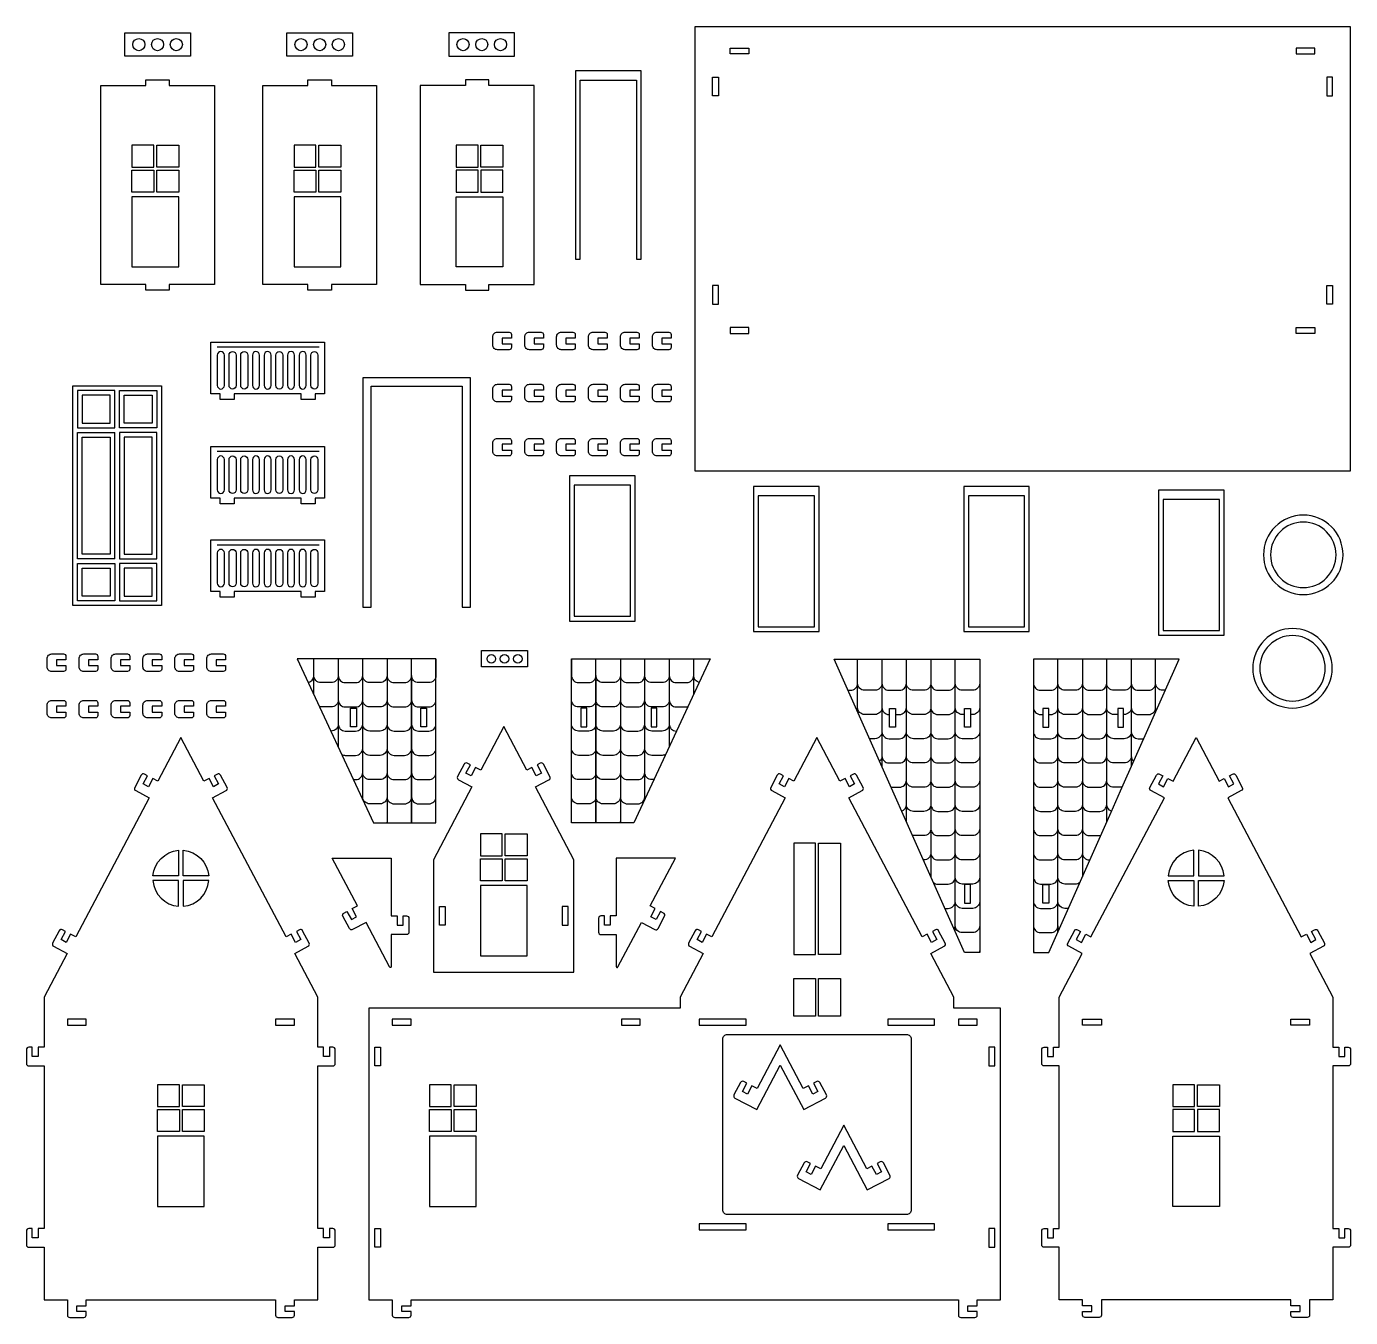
# Model space of a CAD drawing. Extents: x -24.3 to 60.7, y -17.3 to 38.
# Drawn here: x 4.1 to 60.7, y -17.3 to 37.8 of the extents above; entities that cross this region are included whole.
import ezdxf

# ---------------------------------------------------------------- set-up
doc = ezdxf.new("R2010")
doc.units = 0
doc.header["$MEASUREMENT"] = 0
doc.layers.add('LAYER1', color=7, linetype='CONTINUOUS')

msp = doc.modelspace()

# ---------------------------------------------------------------- linework, layer by layer
at = {"layer": 'LAYER1'}
for points in [[(8.269, 37.565), (11.069, 37.565), (11.069, 36.565), (8.269, 36.565)], [(15.197, 37.565), (17.997, 37.565), (17.997, 36.565), (15.197, 36.565)], [(24.925, 37.565), (22.125, 37.565), (22.125, 36.565), (24.925, 36.565)], [(60.643, 37.839), (60.643, 18.839), (32.643, 18.839), (32.643, 37.839)], [(34.943, 36.669), (34.143, 36.669), (34.143, 36.919), (34.943, 36.919)], [(58.343, 36.669), (59.143, 36.669), (59.143, 36.919), (58.343, 36.919)], [(27.736, 27.893), (27.736, 35.546), (30.136, 35.546), (30.136, 27.893), (30.336, 27.893), (30.336, 35.946), (27.536, 35.946), (27.536, 27.893)], [(33.393, 34.869), (33.393, 35.669), (33.643, 35.669), (33.643, 34.869)], [(59.893, 34.869), (59.893, 35.669), (59.643, 35.669), (59.643, 34.869)], [(7.236, 35.315), (9.169, 35.315), (9.169, 35.565), (10.169, 35.565), (10.169, 35.315), (12.101, 35.315), (12.101, 26.815), (10.169, 26.815), (10.169, 26.565), (9.169, 26.565), (9.169, 26.815), (7.236, 26.815)], [(14.164, 35.315), (16.097, 35.315), (16.097, 35.565), (17.097, 35.565), (17.097, 35.315), (19.03, 35.315), (19.03, 26.815), (17.097, 26.815), (17.097, 26.565), (16.097, 26.565), (16.097, 26.815), (14.164, 26.815)], [(25.764, 35.315), (23.831, 35.315), (23.831, 35.565), (22.831, 35.565), (22.831, 35.315), (20.899, 35.315), (20.899, 26.815), (22.831, 26.815), (22.831, 26.565), (23.831, 26.565), (23.831, 26.815), (25.764, 26.815)], [(9.509, 32.765), (8.572, 32.765), (8.572, 31.827), (9.509, 31.827)], [(9.634, 31.827), (9.634, 32.765), (10.572, 32.765), (10.572, 31.827)], [(16.438, 32.765), (15.5, 32.765), (15.5, 31.827), (16.438, 31.827)], [(16.563, 31.827), (16.563, 32.765), (17.5, 32.765), (17.5, 31.827)], [(23.366, 31.827), (23.366, 32.765), (22.428, 32.765), (22.428, 31.827)], [(23.491, 32.765), (24.428, 32.765), (24.428, 31.827), (23.491, 31.827)], [(8.572, 30.765), (8.572, 31.702), (9.509, 31.702), (9.509, 30.765)], [(10.572, 30.765), (9.634, 30.765), (9.634, 31.702), (10.572, 31.702)], [(15.5, 30.765), (15.5, 31.702), (16.438, 31.702), (16.438, 30.765)], [(17.5, 30.765), (16.563, 30.765), (16.563, 31.702), (17.5, 31.702)], [(22.428, 30.765), (23.366, 30.765), (23.366, 31.702), (22.428, 31.702)], [(24.428, 30.765), (24.428, 31.702), (23.491, 31.702), (23.491, 30.765)], [(8.572, 27.565), (10.572, 27.565), (10.572, 30.565), (8.572, 30.565)], [(15.5, 27.565), (17.5, 27.565), (17.5, 30.565), (15.5, 30.565)], [(24.428, 27.565), (22.428, 27.565), (22.428, 30.565), (24.428, 30.565)], [(33.393, 26.768), (33.393, 25.968), (33.643, 25.968), (33.643, 26.768)], [(59.893, 26.768), (59.893, 25.968), (59.643, 25.968), (59.643, 26.768)], [(34.943, 24.968), (34.143, 24.968), (34.143, 24.718), (34.943, 24.718)], [(58.343, 24.968), (59.143, 24.968), (59.143, 24.718), (58.343, 24.718)], [(12.34, 22.146), (11.94, 22.146), (11.94, 24.346), (16.805, 24.346), (16.805, 22.146), (16.405, 22.146), (16.405, 21.896), (15.805, 21.896), (15.805, 22.146), (12.94, 22.146), (12.94, 21.896), (12.34, 21.896)], [(23.042, 13.022), (23.042, 22.822), (18.442, 22.822), (18.442, 13.022), (18.802, 13.022), (18.802, 22.462), (22.682, 22.462), (22.682, 13.022)], [(6.242, 22.287), (6.242, 20.687), (7.842, 20.687), (7.842, 22.287)], [(6.442, 22.087), (6.442, 20.887), (7.642, 20.887), (7.642, 22.087)], [(8.042, 20.687), (8.042, 22.287), (9.642, 22.287), (9.642, 20.687)], [(8.242, 20.887), (8.242, 22.087), (9.442, 22.087), (9.442, 20.887)], [(8.042, 15.087), (9.642, 15.087), (9.642, 20.487), (8.042, 20.487)], [(6.442, 15.287), (6.442, 20.287), (7.642, 20.287), (7.642, 15.287)], [(8.242, 15.287), (9.442, 15.287), (9.442, 20.287), (8.242, 20.287)], [(12.34, 17.684), (11.94, 17.684), (11.94, 19.884), (16.805, 19.884), (16.805, 17.684), (16.405, 17.684), (16.405, 17.434), (15.805, 17.434), (15.805, 17.684), (12.94, 17.684), (12.94, 17.434), (12.34, 17.434)], [(30.081, 18.631), (27.281, 18.631), (27.281, 12.431), (30.081, 12.431)], [(29.881, 18.231), (27.481, 18.231), (27.481, 12.631), (29.881, 12.631)], [(37.943, 18.176), (35.143, 18.176), (35.143, 11.976), (37.943, 11.976)], [(46.929, 18.176), (44.129, 18.176), (44.129, 11.976), (46.929, 11.976)], [(37.743, 17.776), (35.343, 17.776), (35.343, 12.176), (37.743, 12.176)], [(46.729, 17.776), (44.329, 17.776), (44.329, 12.176), (46.729, 12.176)], [(55.258, 18.028), (52.458, 18.028), (52.458, 11.828), (55.258, 11.828)], [(55.058, 17.628), (52.658, 17.628), (52.658, 12.028), (55.058, 12.028)], [(12.34, 13.693), (11.94, 13.693), (11.94, 15.893), (16.805, 15.893), (16.805, 13.693), (16.405, 13.693), (16.405, 13.443), (15.805, 13.443), (15.805, 13.693), (12.94, 13.693), (12.94, 13.443), (12.34, 13.443)], [(6.242, 14.887), (7.842, 14.887), (7.842, 13.287), (6.242, 13.287)], [(8.042, 13.287), (9.642, 13.287), (9.642, 14.887), (8.042, 14.887)], [(6.442, 14.687), (7.642, 14.687), (7.642, 13.487), (6.442, 13.487)], [(8.242, 13.487), (9.442, 13.487), (9.442, 14.687), (8.242, 14.687)], [(18.903, 3.809), (18.903, 3.809), (21.168, 3.809), (21.568, 3.809), (21.568, 10.813), (15.635, 10.813), (18.903, 3.809), (18.903, 3.809), (18.903, 3.809)], [(23.512, 11.171), (25.486, 11.171), (25.486, 10.466), (23.512, 10.466)], [(33.295, 10.813), (30.027, 3.809), (27.762, 3.809), (27.362, 3.809), (27.362, 10.813), (33.295, 10.813), (33.295, 10.813), (33.295, 10.813), (33.295, 10.813)], [(44.161, -1.741), (44.161, -1.741), (38.589, 10.807), (44.811, 10.807), (44.811, -1.741), (44.161, -1.741), (44.161, -1.741), (44.161, -1.741)], [(50.831, 5.173), (50.831, 5.173), (53.332, 10.807), (47.11, 10.807), (47.11, -1.741), (47.761, -1.741), (50.425, 4.258), (50.425, 4.258)], [(17.916, 8.702), (18.166, 8.702), (18.166, 7.901), (17.916, 7.901)], [(20.918, 8.702), (21.168, 8.702), (21.168, 7.901), (20.918, 7.901)], [(20.918, 8.702), (21.168, 8.702), (21.168, 7.901), (20.918, 7.901)], [(28.012, 8.702), (27.762, 8.702), (27.762, 7.901), (28.012, 7.901)], [(28.012, 8.702), (27.762, 8.702), (27.762, 7.901), (28.012, 7.901)], [(31.014, 8.702), (30.764, 8.702), (30.764, 7.901), (31.014, 7.901)], [(40.959, 8.696), (41.209, 8.696), (41.209, 7.895), (40.959, 7.895)], [(44.161, 8.696), (44.411, 8.696), (44.411, 7.895), (44.161, 7.895)], [(47.761, 8.696), (47.511, 8.696), (47.511, 7.895), (47.761, 7.895)], [(50.963, 8.696), (50.713, 8.696), (50.713, 7.895), (50.963, 7.895)], [(24.403, 3.329), (23.465, 3.329), (23.465, 2.391), (24.403, 2.391)], [(24.528, 2.391), (24.528, 3.329), (25.466, 3.329), (25.466, 2.391)], [(37.797, 2.931), (36.86, 2.931), (36.86, -1.815), (37.797, -1.815)], [(37.922, -1.815), (37.922, 2.931), (38.86, 2.931), (38.86, -1.815)], [(23.465, 1.328), (23.465, 2.266), (24.403, 2.266), (24.403, 1.328)], [(25.466, 1.328), (24.528, 1.328), (24.528, 2.266), (25.466, 2.266)], [(44.411, 1.17), (44.161, 1.17), (44.161, 0.37), (44.411, 0.37)], [(47.511, 1.17), (47.761, 1.17), (47.761, 0.37), (47.511, 0.37)], [(23.465, -1.874), (25.466, -1.874), (25.466, 1.128), (23.465, 1.128)], [(21.713, 0.227), (21.964, 0.227), (21.964, -0.573), (21.713, -0.573)], [(27.217, 0.227), (26.967, 0.227), (26.967, -0.573), (27.217, -0.573)], [(36.86, -4.464), (36.86, -2.849), (37.797, -2.849), (37.797, -4.464)], [(38.86, -4.464), (37.922, -4.464), (37.922, -2.849), (38.86, -2.849)], [(5.814, -4.586), (5.814, -4.836), (6.614, -4.836), (6.614, -4.586)], [(14.715, -4.586), (14.715, -4.836), (15.515, -4.836), (15.515, -4.586)], [(19.703, -4.586), (19.703, -4.836), (20.503, -4.836), (20.503, -4.586)], [(29.503, -4.586), (29.503, -4.836), (30.303, -4.836), (30.303, -4.586)], [(32.824, -4.836), (34.824, -4.836), (34.824, -4.586), (32.824, -4.586)], [(40.88, -4.836), (42.88, -4.836), (42.88, -4.586), (40.88, -4.586)], [(43.903, -4.586), (43.903, -4.836), (44.703, -4.836), (44.703, -4.586)], [(50.011, -4.586), (50.011, -4.836), (49.211, -4.836), (49.211, -4.586)], [(58.912, -4.586), (58.912, -4.836), (58.112, -4.836), (58.112, -4.586)], [(18.953, -5.786), (19.203, -5.786), (19.203, -6.586), (18.953, -6.586)], [(45.453, -5.786), (45.203, -5.786), (45.203, -6.586), (45.453, -6.586)], [(10.602, -7.386), (9.665, -7.386), (9.665, -8.324), (10.602, -8.324)], [(10.727, -8.324), (10.727, -7.386), (11.665, -7.386), (11.665, -8.324)], [(22.225, -7.386), (21.287, -7.386), (21.287, -8.324), (22.225, -8.324)], [(22.35, -8.324), (22.35, -7.386), (23.287, -7.386), (23.287, -8.324)], [(53.999, -8.324), (53.999, -7.386), (53.061, -7.386), (53.061, -8.324)], [(54.124, -7.386), (55.061, -7.386), (55.061, -8.324), (54.124, -8.324)], [(9.665, -9.386), (9.665, -8.449), (10.602, -8.449), (10.602, -9.386)], [(11.665, -9.386), (10.727, -9.386), (10.727, -8.449), (11.665, -8.449)], [(21.287, -9.386), (21.287, -8.449), (22.225, -8.449), (22.225, -9.386)], [(23.287, -9.386), (22.35, -9.386), (22.35, -8.449), (23.287, -8.449)], [(53.061, -9.386), (53.999, -9.386), (53.999, -8.449), (53.061, -8.449)], [(55.061, -9.386), (55.061, -8.449), (54.124, -8.449), (54.124, -9.386)], [(9.665, -12.586), (11.665, -12.586), (11.665, -9.586), (9.665, -9.586)], [(21.287, -12.586), (23.287, -12.586), (23.287, -9.586), (21.287, -9.586)], [(55.061, -12.586), (53.061, -12.586), (53.061, -9.586), (55.061, -9.586)], [(18.953, -13.536), (19.203, -13.536), (19.203, -14.336), (18.953, -14.336)], [(32.824, -13.586), (34.824, -13.586), (34.824, -13.336), (32.824, -13.336)], [(40.88, -13.586), (42.88, -13.586), (42.88, -13.336), (40.88, -13.336)], [(45.453, -13.536), (45.203, -13.536), (45.203, -14.336), (45.453, -14.336)]]:
    msp.add_lwpolyline(points, close=True, dxfattribs=at)
for points in [[(24.695, 24.024), (24.195, 24.024, -0.414214), (23.995, 24.224), (23.995, 24.574, -0.414214), (24.195, 24.774), (24.695, 24.774, -0.414214), (24.795, 24.674), (24.795, 24.524), (24.395, 24.524), (24.395, 24.274), (24.795, 24.274), (24.795, 24.124, -0.414214)], [(26.06, 24.024), (25.56, 24.024, -0.414214), (25.36, 24.224), (25.36, 24.574, -0.414214), (25.56, 24.774), (26.06, 24.774, -0.414214), (26.16, 24.674), (26.16, 24.524), (25.76, 24.524), (25.76, 24.274), (26.16, 24.274), (26.16, 24.124, -0.414214)], [(27.425, 24.024), (26.925, 24.024, -0.414214), (26.725, 24.224), (26.725, 24.574, -0.414214), (26.925, 24.774), (27.425, 24.774, -0.414214), (27.525, 24.674), (27.525, 24.524), (27.125, 24.524), (27.125, 24.274), (27.525, 24.274), (27.525, 24.124, -0.414214)], [(28.79, 24.024), (28.29, 24.024, -0.414214), (28.09, 24.224), (28.09, 24.574, -0.414214), (28.29, 24.774), (28.79, 24.774, -0.414214), (28.89, 24.674), (28.89, 24.524), (28.49, 24.524), (28.49, 24.274), (28.89, 24.274), (28.89, 24.124, -0.414214)], [(30.155, 24.024), (29.655, 24.024, -0.414214), (29.455, 24.224), (29.455, 24.574, -0.414214), (29.655, 24.774), (30.155, 24.774, -0.414214), (30.255, 24.674), (30.255, 24.524), (29.855, 24.524), (29.855, 24.274), (30.255, 24.274), (30.255, 24.124, -0.414214)], [(31.52, 24.024), (31.02, 24.024, -0.414214), (30.82, 24.224), (30.82, 24.574, -0.414214), (31.02, 24.774), (31.52, 24.774, -0.414214), (31.62, 24.674), (31.62, 24.524), (31.22, 24.524), (31.22, 24.274), (31.62, 24.274), (31.62, 24.124, -0.414214)], [(12.522, 22.496), (12.522, 23.796, 1), (12.222, 23.796), (12.222, 22.496, 1)], [(12.722, 22.496), (12.722, 23.796, -1), (13.022, 23.796), (13.022, 22.496, -1)], [(13.222, 22.496), (13.222, 23.796, -1), (13.522, 23.796), (13.522, 22.496, -1)], [(14.022, 22.496), (14.022, 23.796, 1), (13.722, 23.796), (13.722, 22.496, 1)], [(14.522, 22.496), (14.522, 23.796, 1), (14.222, 23.796), (14.222, 22.496, 1)], [(14.722, 22.496), (14.722, 23.796, -1), (15.022, 23.796), (15.022, 22.496, -1)], [(15.522, 22.496), (15.522, 23.796, 1), (15.222, 23.796), (15.222, 22.496, 1)], [(16.022, 22.496), (16.022, 23.796, 1), (15.722, 23.796), (15.722, 22.496, 1)], [(16.222, 22.496), (16.222, 23.796, -1), (16.522, 23.796), (16.522, 22.496, -1)], [(24.695, 21.797), (24.195, 21.797, -0.414214), (23.995, 21.997), (23.995, 22.347, -0.414214), (24.195, 22.547), (24.695, 22.547, -0.414214), (24.795, 22.447), (24.795, 22.297), (24.395, 22.297), (24.395, 22.047), (24.795, 22.047), (24.795, 21.897, -0.414214)], [(26.06, 21.797), (25.56, 21.797, -0.414214), (25.36, 21.997), (25.36, 22.347, -0.414214), (25.56, 22.547), (26.06, 22.547, -0.414214), (26.16, 22.447), (26.16, 22.297), (25.76, 22.297), (25.76, 22.047), (26.16, 22.047), (26.16, 21.897, -0.414214)], [(27.425, 21.797), (26.925, 21.797, -0.414214), (26.725, 21.997), (26.725, 22.347, -0.414214), (26.925, 22.547), (27.425, 22.547, -0.414214), (27.525, 22.447), (27.525, 22.297), (27.125, 22.297), (27.125, 22.047), (27.525, 22.047), (27.525, 21.897, -0.414214)], [(28.79, 21.797), (28.29, 21.797, -0.414214), (28.09, 21.997), (28.09, 22.347, -0.414214), (28.29, 22.547), (28.79, 22.547, -0.414214), (28.89, 22.447), (28.89, 22.297), (28.49, 22.297), (28.49, 22.047), (28.89, 22.047), (28.89, 21.897, -0.414214)], [(30.155, 21.797), (29.655, 21.797, -0.414214), (29.455, 21.997), (29.455, 22.347, -0.414214), (29.655, 22.547), (30.155, 22.547, -0.414214), (30.255, 22.447), (30.255, 22.297), (29.855, 22.297), (29.855, 22.047), (30.255, 22.047), (30.255, 21.897, -0.414214)], [(31.52, 21.797), (31.02, 21.797, -0.414214), (30.82, 21.997), (30.82, 22.347, -0.414214), (31.02, 22.547), (31.52, 22.547, -0.414214), (31.62, 22.447), (31.62, 22.297), (31.22, 22.297), (31.22, 22.047), (31.62, 22.047), (31.62, 21.897, -0.414214)], [(24.695, 19.484), (24.195, 19.484, -0.414214), (23.995, 19.684), (23.995, 20.034, -0.414214), (24.195, 20.234), (24.695, 20.234, -0.414214), (24.795, 20.134), (24.795, 19.984), (24.395, 19.984), (24.395, 19.734), (24.795, 19.734), (24.795, 19.584, -0.414214)], [(26.06, 19.484), (25.56, 19.484, -0.414214), (25.36, 19.684), (25.36, 20.034, -0.414214), (25.56, 20.234), (26.06, 20.234, -0.414214), (26.16, 20.134), (26.16, 19.984), (25.76, 19.984), (25.76, 19.734), (26.16, 19.734), (26.16, 19.584, -0.414214)], [(27.425, 19.484), (26.925, 19.484, -0.414214), (26.725, 19.684), (26.725, 20.034, -0.414214), (26.925, 20.234), (27.425, 20.234, -0.414214), (27.525, 20.134), (27.525, 19.984), (27.125, 19.984), (27.125, 19.734), (27.525, 19.734), (27.525, 19.584, -0.414214)], [(28.79, 19.484), (28.29, 19.484, -0.414214), (28.09, 19.684), (28.09, 20.034, -0.414214), (28.29, 20.234), (28.79, 20.234, -0.414214), (28.89, 20.134), (28.89, 19.984), (28.49, 19.984), (28.49, 19.734), (28.89, 19.734), (28.89, 19.584, -0.414214)], [(30.155, 19.484), (29.655, 19.484, -0.414214), (29.455, 19.684), (29.455, 20.034, -0.414214), (29.655, 20.234), (30.155, 20.234, -0.414214), (30.255, 20.134), (30.255, 19.984), (29.855, 19.984), (29.855, 19.734), (30.255, 19.734), (30.255, 19.584, -0.414214)], [(31.52, 19.484), (31.02, 19.484, -0.414214), (30.82, 19.684), (30.82, 20.034, -0.414214), (31.02, 20.234), (31.52, 20.234, -0.414214), (31.62, 20.134), (31.62, 19.984), (31.22, 19.984), (31.22, 19.734), (31.62, 19.734), (31.62, 19.584, -0.414214)], [(12.522, 18.034), (12.522, 19.334, 1), (12.222, 19.334), (12.222, 18.034, 1)], [(12.722, 18.034), (12.722, 19.334, -1), (13.022, 19.334), (13.022, 18.034, -1)], [(13.222, 18.034), (13.222, 19.334, -1), (13.522, 19.334), (13.522, 18.034, -1)], [(14.022, 18.034), (14.022, 19.334, 1), (13.722, 19.334), (13.722, 18.034, 1)], [(14.522, 18.034), (14.522, 19.334, 1), (14.222, 19.334), (14.222, 18.034, 1)], [(14.722, 18.034), (14.722, 19.334, -1), (15.022, 19.334), (15.022, 18.034, -1)], [(15.522, 18.034), (15.522, 19.334, 1), (15.222, 19.334), (15.222, 18.034, 1)], [(16.022, 18.034), (16.022, 19.334, 1), (15.722, 19.334), (15.722, 18.034, 1)], [(16.222, 18.034), (16.222, 19.334, -1), (16.522, 19.334), (16.522, 18.034, -1)], [(58.643, 16.959, 0.414214), (56.943, 15.259, 0.414214), (58.643, 13.56, 0.414214), (60.342, 15.259, 0.414214)], [(58.643, 16.659, 0.414214), (57.243, 15.259, 0.414214), (58.643, 13.86, 0.414214), (60.042, 15.259, 0.414214)], [(12.522, 14.043), (12.522, 15.343, 1), (12.222, 15.343), (12.222, 14.043, 1)], [(12.722, 14.043), (12.722, 15.343, -1), (13.022, 15.343), (13.022, 14.043, -1)], [(13.222, 14.043), (13.222, 15.343, -1), (13.522, 15.343), (13.522, 14.043, -1)], [(14.022, 14.043), (14.022, 15.343, 1), (13.722, 15.343), (13.722, 14.043, 1)], [(14.522, 14.043), (14.522, 15.343, 1), (14.222, 15.343), (14.222, 14.043, 1)], [(14.722, 14.043), (14.722, 15.343, -1), (15.022, 15.343), (15.022, 14.043, -1)], [(15.522, 14.043), (15.522, 15.343, 1), (15.222, 15.343), (15.222, 14.043, 1)], [(16.022, 14.043), (16.022, 15.343, 1), (15.722, 15.343), (15.722, 14.043, 1)], [(16.222, 14.043), (16.222, 15.343, -1), (16.522, 15.343), (16.522, 14.043, -1)], [(58.182, 12.11, 0.414214), (56.482, 10.411, 0.414214), (58.182, 8.711, 0.414214), (59.881, 10.411, 0.414214)], [(58.182, 11.81, 0.414214), (56.782, 10.411, 0.414214), (58.182, 9.011, 0.414214), (59.581, 10.411, 0.414214)], [(5.649, 10.273), (5.149, 10.273, -0.414214), (4.949, 10.473), (4.949, 10.823, -0.414214), (5.149, 11.023), (5.649, 11.023, -0.414214), (5.749, 10.923), (5.749, 10.773), (5.349, 10.773), (5.349, 10.523), (5.749, 10.523), (5.749, 10.373, -0.414214)], [(7.014, 10.273), (6.514, 10.273, -0.414214), (6.314, 10.473), (6.314, 10.823, -0.414214), (6.514, 11.023), (7.014, 11.023, -0.414214), (7.114, 10.923), (7.114, 10.773), (6.714, 10.773), (6.714, 10.523), (7.114, 10.523), (7.114, 10.373, -0.414214)], [(8.378, 10.273), (7.878, 10.273, -0.414214), (7.678, 10.473), (7.678, 10.823, -0.414214), (7.878, 11.023), (8.378, 11.023, -0.414214), (8.478, 10.923), (8.478, 10.773), (8.078, 10.773), (8.078, 10.523), (8.478, 10.523), (8.478, 10.373, -0.414214)], [(9.743, 10.273), (9.243, 10.273, -0.414214), (9.043, 10.473), (9.043, 10.823, -0.414214), (9.243, 11.023), (9.743, 11.023, -0.414214), (9.843, 10.923), (9.843, 10.773), (9.443, 10.773), (9.443, 10.523), (9.843, 10.523), (9.843, 10.373, -0.414214)], [(11.108, 10.273), (10.608, 10.273, -0.414214), (10.408, 10.473), (10.408, 10.823, -0.414214), (10.608, 11.023), (11.108, 11.023, -0.414214), (11.208, 10.923), (11.208, 10.773), (10.808, 10.773), (10.808, 10.523), (11.208, 10.523), (11.208, 10.373, -0.414214)], [(12.473, 10.273), (11.973, 10.273, -0.414214), (11.773, 10.473), (11.773, 10.823, -0.414214), (11.973, 11.023), (12.473, 11.023, -0.414214), (12.573, 10.923), (12.573, 10.773), (12.173, 10.773), (12.173, 10.523), (12.573, 10.523), (12.573, 10.373, -0.414214)], [(5.649, 8.287), (5.149, 8.287, -0.414214), (4.949, 8.487), (4.949, 8.837, -0.414214), (5.149, 9.037), (5.649, 9.037, -0.414214), (5.749, 8.937), (5.749, 8.787), (5.349, 8.787), (5.349, 8.537), (5.749, 8.537), (5.749, 8.387, -0.414214)], [(7.014, 8.287), (6.514, 8.287, -0.414214), (6.314, 8.487), (6.314, 8.837, -0.414214), (6.514, 9.037), (7.014, 9.037, -0.414214), (7.114, 8.937), (7.114, 8.787), (6.714, 8.787), (6.714, 8.537), (7.114, 8.537), (7.114, 8.387, -0.414214)], [(8.378, 8.287), (7.878, 8.287, -0.414214), (7.678, 8.487), (7.678, 8.837, -0.414214), (7.878, 9.037), (8.378, 9.037, -0.414214), (8.478, 8.937), (8.478, 8.787), (8.078, 8.787), (8.078, 8.537), (8.478, 8.537), (8.478, 8.387, -0.414214)], [(9.743, 8.287), (9.243, 8.287, -0.414214), (9.043, 8.487), (9.043, 8.837, -0.414214), (9.243, 9.037), (9.743, 9.037, -0.414214), (9.843, 8.937), (9.843, 8.787), (9.443, 8.787), (9.443, 8.537), (9.843, 8.537), (9.843, 8.387, -0.414214)], [(11.108, 8.287), (10.608, 8.287, -0.414214), (10.408, 8.487), (10.408, 8.837, -0.414214), (10.608, 9.037), (11.108, 9.037, -0.414214), (11.208, 8.937), (11.208, 8.787), (10.808, 8.787), (10.808, 8.537), (11.208, 8.537), (11.208, 8.387, -0.414214)], [(12.473, 8.287), (11.973, 8.287, -0.414214), (11.773, 8.487), (11.773, 8.837, -0.414214), (11.973, 9.037), (12.473, 9.037, -0.414214), (12.573, 8.937), (12.573, 8.787), (12.173, 8.787), (12.173, 8.537), (12.573, 8.537), (12.573, 8.387, -0.414214)], [(5.764, -1.304), (5.543, -1.187), (5.729, -0.833), (5.597, -0.763, 0.414214), (5.462, -0.805), (5.182, -1.336, 0.414214), (5.224, -1.471), (5.798, -1.774), (4.814, -3.64), (4.814, -5.786), (4.564, -5.786), (4.564, -6.186), (4.314, -6.186), (4.314, -5.786), (4.164, -5.786, 0.414214), (4.064, -5.886), (4.064, -6.486, 0.414214), (4.164, -6.586), (4.814, -6.586), (4.814, -13.536), (4.564, -13.536), (4.564, -13.936), (4.314, -13.936), (4.314, -13.536), (4.164, -13.536, 0.414214), (4.064, -13.636), (4.064, -14.236, 0.414214), (4.164, -14.336), (4.814, -14.336), (4.814, -16.586), (5.814, -16.586), (5.814, -17.236, 0.414214), (5.914, -17.336), (6.514, -17.336, 0.414214), (6.614, -17.236), (6.614, -17.086), (6.214, -17.086), (6.214, -16.836), (6.614, -16.836), (6.614, -16.586), (14.715, -16.586), (14.715, -17.236, 0.414214), (14.815, -17.336), (15.415, -17.336, 0.414214), (15.515, -17.236), (15.515, -17.086), (15.115, -17.086), (15.115, -16.836), (15.515, -16.836), (15.515, -16.586), (16.515, -16.586), (16.515, -14.336), (17.165, -14.336, 0.414214), (17.265, -14.236), (17.265, -13.636, 0.414214), (17.165, -13.536), (17.015, -13.536), (17.015, -13.936), (16.765, -13.936), (16.765, -13.536), (16.515, -13.536), (16.515, -6.586), (17.165, -6.586, 0.414214), (17.265, -6.486), (17.265, -5.886, 0.414214), (17.165, -5.786), (17.015, -5.786), (17.015, -6.186), (16.765, -6.186), (16.765, -5.786), (16.515, -5.786), (16.515, -3.64), (15.531, -1.774), (16.106, -1.471, 0.414214), (16.148, -1.336), (15.868, -0.805, 0.414214), (15.733, -0.763), (15.6, -0.833), (15.787, -1.187), (15.566, -1.304), (15.379, -0.95), (15.158, -1.067), (12.022, 4.878), (12.597, 5.181, 0.414214), (12.639, 5.316), (12.359, 5.847, 0.414214), (12.224, 5.889), (12.091, 5.819), (12.278, 5.465), (12.057, 5.348), (11.87, 5.702), (11.649, 5.585), (10.665, 7.451), (9.68, 5.585), (9.459, 5.702), (9.273, 5.348), (9.052, 5.465), (9.238, 5.819), (9.106, 5.889, 0.414214), (8.97, 5.847), (8.691, 5.316, 0.414214), (8.732, 5.181), (9.307, 4.878), (6.172, -1.067), (5.951, -0.95)], [(44.703, -16.836), (44.703, -16.586), (45.703, -16.586), (45.703, -4.114), (43.703, -4.114), (43.703, -3.64), (42.718, -1.774), (43.293, -1.471, 0.414214), (43.335, -1.336), (43.055, -0.805, 0.414214), (42.92, -0.763), (42.787, -0.833), (42.974, -1.187), (42.753, -1.304), (42.566, -0.95), (42.345, -1.067), (39.21, 4.878), (39.785, 5.181, 0.414214), (39.826, 5.316), (39.546, 5.847, 0.414214), (39.411, 5.889), (39.279, 5.819), (39.465, 5.465), (39.244, 5.348), (39.058, 5.702), (38.836, 5.585), (37.852, 7.451), (36.868, 5.585), (36.647, 5.702), (36.46, 5.348), (36.239, 5.465), (36.426, 5.819), (36.293, 5.889, 0.414214), (36.158, 5.847), (35.878, 5.316, 0.414214), (35.92, 5.181), (36.495, 4.878), (33.359, -1.067), (33.138, -0.95), (32.951, -1.304), (32.73, -1.187), (32.917, -0.833), (32.784, -0.763, 0.414214), (32.649, -0.805), (32.369, -1.336, 0.414214), (32.411, -1.471), (32.986, -1.774), (32.002, -3.64), (32.002, -4.114), (18.703, -4.114), (18.703, -16.586), (19.703, -16.586), (19.703, -17.236, 0.414214), (19.803, -17.336), (20.403, -17.336, 0.414214), (20.503, -17.236), (20.503, -17.086), (20.103, -17.086), (20.103, -16.836), (20.503, -16.836), (20.503, -16.586), (43.903, -16.586), (43.903, -17.236, 0.414214), (44.003, -17.336), (44.603, -17.336, 0.414214), (44.703, -17.236), (44.703, -17.086), (44.303, -17.086), (44.303, -16.836)], [(27.467, -2.572), (27.467, -2.572), (27.467, 2.226), (25.824, 5.342), (26.399, 5.645, 0.414214), (26.441, 5.78), (26.161, 6.311, 0.414214), (26.025, 6.353), (25.893, 6.283), (26.079, 5.929), (25.858, 5.812), (25.671, 6.166), (25.45, 6.05), (24.465, 7.917), (23.48, 6.05), (23.259, 6.166), (23.072, 5.812), (22.851, 5.929), (23.038, 6.283), (22.905, 6.353, 0.414214), (22.77, 6.311), (22.49, 5.78, 0.414214), (22.531, 5.645), (23.107, 5.342), (21.463, 2.226), (21.463, -2.572), (27.467, -2.572), (27.467, -2.572), (27.467, -2.572)], [(58.962, -1.304), (59.183, -1.187), (58.997, -0.833), (59.129, -0.763, -0.414214), (59.264, -0.805), (59.544, -1.336, -0.414214), (59.503, -1.471), (58.928, -1.774), (59.912, -3.64), (59.912, -5.786), (60.162, -5.786), (60.162, -6.186), (60.412, -6.186), (60.412, -5.786), (60.562, -5.786, -0.414214), (60.662, -5.886), (60.662, -6.486, -0.414214), (60.562, -6.586), (59.912, -6.586), (59.912, -13.536), (60.162, -13.536), (60.162, -13.936), (60.412, -13.936), (60.412, -13.536), (60.562, -13.536, -0.414214), (60.662, -13.636), (60.662, -14.236, -0.414214), (60.562, -14.336), (59.912, -14.336), (59.912, -16.586), (58.912, -16.586), (58.912, -17.236, -0.414214), (58.812, -17.336), (58.212, -17.336, -0.414214), (58.112, -17.236), (58.112, -17.086), (58.512, -17.086), (58.512, -16.836), (58.112, -16.836), (58.112, -16.586), (50.011, -16.586), (50.011, -17.236, -0.414214), (49.911, -17.336), (49.311, -17.336, -0.414214), (49.211, -17.236), (49.211, -17.086), (49.611, -17.086), (49.611, -16.836), (49.211, -16.836), (49.211, -16.586), (48.211, -16.586), (48.211, -14.336), (47.561, -14.336, -0.414214), (47.461, -14.236), (47.461, -13.636, -0.414214), (47.561, -13.536), (47.711, -13.536), (47.711, -13.936), (47.961, -13.936), (47.961, -13.536), (48.211, -13.536), (48.211, -6.586), (47.561, -6.586, -0.414214), (47.461, -6.486), (47.461, -5.886, -0.414214), (47.561, -5.786), (47.711, -5.786), (47.711, -6.186), (47.961, -6.186), (47.961, -5.786), (48.211, -5.786), (48.211, -3.64), (49.195, -1.774), (48.62, -1.471, -0.414214), (48.578, -1.336), (48.858, -0.805, -0.414214), (48.993, -0.763), (49.126, -0.833), (48.939, -1.187), (49.16, -1.304), (49.347, -0.95), (49.568, -1.067), (52.704, 4.878), (52.129, 5.181, -0.414214), (52.087, 5.316), (52.367, 5.847, -0.414214), (52.502, 5.889), (52.635, 5.819), (52.448, 5.465), (52.669, 5.348), (52.856, 5.702), (53.077, 5.585), (54.061, 7.451), (55.046, 5.585), (55.267, 5.702), (55.453, 5.348), (55.674, 5.465), (55.488, 5.819), (55.621, 5.889, -0.414214), (55.756, 5.847), (56.036, 5.316, -0.414214), (55.994, 5.181), (55.419, 4.878), (58.554, -1.067), (58.776, -0.95)], [(10.565, 2.63), (10.565, 1.535), (9.47, 1.535, -0.366118)], [(10.765, 2.63, -0.366118), (11.86, 1.535), (10.765, 1.535)], [(19.659, -0.173), (19.909, -0.173), (19.909, -0.573), (20.159, -0.573), (20.159, -0.173), (20.309, -0.173, -0.414214), (20.409, -0.273), (20.409, -0.874, -0.414214), (20.309, -0.974), (19.659, -0.974), (19.659, -2.337, -0.782614), (19.584, -2.355), (18.58, -0.453), (18.005, -0.757, -0.414214), (17.87, -0.715), (17.59, -0.184, -0.414214), (17.631, -0.049), (17.764, 0.021), (17.951, -0.333), (18.172, -0.216), (17.985, 0.138), (18.207, 0.255), (18.207, 0.255), (18.207, 0.255), (17.128, 2.3), (17.993, 2.3), (17.993, 2.3), (18.794, 2.3), (18.794, 2.3), (19.659, 2.3)], [(29.271, -0.173), (29.021, -0.173), (29.021, -0.573), (28.771, -0.573), (28.771, -0.173), (28.621, -0.173, 0.414214), (28.521, -0.273), (28.521, -0.874, 0.414214), (28.621, -0.974), (29.271, -0.974), (29.271, -2.337, 0.782614), (29.347, -2.355), (30.35, -0.453), (30.925, -0.757, 0.414214), (31.061, -0.715), (31.341, -0.184, 0.414214), (31.299, -0.049), (31.166, 0.021), (30.979, -0.333), (30.758, -0.216), (30.945, 0.138), (30.724, 0.255), (30.724, 0.255), (30.724, 0.255), (31.802, 2.3), (30.937, 2.3), (30.937, 2.3), (30.137, 2.3), (30.137, 2.3), (29.271, 2.3)], [(53.961, 2.63, 0.366118), (52.866, 1.535), (53.961, 1.535)], [(54.161, 2.63), (54.161, 1.535), (55.256, 1.535, 0.366118)], [(10.565, 0.24), (10.565, 1.335), (9.47, 1.335, 0.366118)], [(10.765, 0.24, 0.366118), (11.86, 1.335), (10.765, 1.335)], [(53.961, 0.24, -0.366118), (52.866, 1.335), (53.961, 1.335)], [(54.161, 0.24), (54.161, 1.335), (55.256, 1.335, -0.366118)], [(34.024, -5.236), (41.68, -5.236, -0.414214), (41.88, -5.436), (41.88, -12.736, -0.414214), (41.68, -12.936), (34.024, -12.936, -0.414214), (33.824, -12.736), (33.824, -5.436, -0.414214)], [(34.855, -7.32), (34.723, -7.25, 0.414214), (34.587, -7.292), (34.307, -7.823, 0.414214), (34.349, -7.958), (35.278, -8.449), (36.283, -6.545), (37.287, -8.449), (38.217, -7.958, 0.414214), (38.258, -7.823), (37.978, -7.292, 0.414214), (37.843, -7.25), (37.71, -7.32), (37.897, -7.674), (37.676, -7.791), (37.489, -7.437), (37.268, -7.554), (36.283, -5.687), (35.298, -7.554), (35.077, -7.437), (34.89, -7.791), (34.669, -7.674)], [(37.573, -10.754), (37.44, -10.684, 0.414214), (37.305, -10.726), (37.025, -11.257, 0.414214), (37.066, -11.392), (37.996, -11.882), (39, -9.978), (40.004, -11.882), (40.934, -11.392, 0.414214), (40.976, -11.257), (40.695, -10.726, 0.414214), (40.56, -10.684), (40.428, -10.754), (40.614, -11.108), (40.393, -11.225), (40.206, -10.871), (39.985, -10.988), (39, -9.12), (38.015, -10.988), (37.794, -10.871), (37.607, -11.225), (37.386, -11.108)]]:
    msp.add_lwpolyline(points, format="xyb", close=True, dxfattribs=at)
for points in [[(12.214, 24.146), (16.57, 24.146)], [(9.842, 13.087), (6.042, 13.087), (6.042, 22.487), (9.842, 22.487), (9.842, 13.087)], [(6.042, 22.487), (6.042, 22.487)], [(7.842, 15.087), (6.242, 15.087), (6.242, 20.487), (7.842, 20.487)], [(7.842, 15.087), (7.842, 20.487)], [(12.214, 19.684), (16.57, 19.684)], [(12.214, 15.693), (16.57, 15.693)], [(16.347, 9.288), (16.347, 10.096)], [(32.584, 9.288), (32.584, 10.096)], [(39.59, 8.554), (39.59, 8.736)], [(39.59, 8.554), (39.59, 8.736)], [(52.332, 8.554), (52.332, 8.736)], [(52.332, 8.554), (52.332, 8.736)], [(17.391, 8.025), (17.391, 7.049)], [(17.391, 8.025), (17.391, 7.049)], [(31.539, 8.025), (31.539, 7.049)], [(31.539, 8.025), (31.539, 7.049)], [(40.634, 6.664), (40.634, 6.202)], [(40.634, 6.664), (40.634, 6.202)], [(51.288, 6.664), (51.288, 6.202)], [(51.288, 6.664), (51.288, 6.202)], [(18.435, 4.811), (18.435, 4.918)], [(18.435, 4.811), (18.435, 4.918)], [(30.495, 4.811), (30.495, 4.918)], [(30.495, 4.811), (30.495, 4.918)], [(41.678, 3.85), (41.678, 4.593)], [(41.678, 3.85), (41.678, 4.593)], [(50.243, 3.85), (50.243, 4.593)], [(50.243, 3.85), (50.243, 4.593)], [(42.723, 2.522), (42.723, 1.498)], [(42.723, 2.522), (42.723, 1.498)], [(49.199, 2.522), (49.199, 1.498)], [(49.199, 2.522), (49.199, 1.498)], [(43.767, -0.854), (43.767, -0.585)], [(43.767, -0.854), (43.767, -0.585)], [(48.155, -0.854), (48.155, -0.585)], [(48.155, -0.854), (48.155, -0.585)], [(44.811, -1.621), (44.811, -1.741)], [(47.11, -1.621), (47.11, -1.741)], [(43.703, -4.045), (43.703, -4.045)]]:
    msp.add_lwpolyline(points, dxfattribs=at)
for points in [[(16.107, 9.802, 0.356178), (16.347, 10.096), (16.347, 10.813)], [(17.391, 10.813), (17.391, 10.096, -0.414214), (17.091, 9.796), (16.647, 9.796, -0.414214), (16.347, 10.096), (16.347, 10.813)], [(17.391, 10.813), (17.391, 10.096, 0.414214), (17.691, 9.796), (18.135, 9.796, 0.414214), (18.435, 10.096), (18.435, 10.813)], [(19.48, 10.813), (19.48, 10.096, -0.414214), (19.18, 9.796), (18.736, 9.796, -0.414214), (18.435, 10.096), (18.435, 10.813)], [(19.48, 10.813), (19.48, 10.096, 0.414214), (19.78, 9.796), (20.224, 9.796, 0.414214), (20.524, 10.096), (20.524, 10.813)], [(21.568, 10.813), (21.568, 10.096, -0.414214), (21.268, 9.796), (20.824, 9.796, -0.414214), (20.524, 10.096), (20.524, 10.813)], [(27.362, 10.813), (27.362, 10.096, 0.414214), (27.662, 9.796), (28.106, 9.796, 0.414214), (28.406, 10.096), (28.406, 10.813)], [(29.451, 10.813), (29.451, 10.096, -0.414214), (29.15, 9.796), (28.706, 9.796, -0.414214), (28.406, 10.096), (28.406, 10.813)], [(29.451, 10.813), (29.451, 10.096, 0.414214), (29.751, 9.796), (30.195, 9.796, 0.414214), (30.495, 10.096), (30.495, 10.813)], [(31.539, 10.813), (31.539, 10.096, -0.414214), (31.239, 9.796), (30.795, 9.796, -0.414214), (30.495, 10.096), (30.495, 10.813)], [(31.539, 10.813), (31.539, 10.096, 0.414214), (31.839, 9.796), (32.283, 9.796, 0.414214), (32.584, 10.096), (32.584, 10.813)], [(32.823, 9.802, -0.356178), (32.584, 10.096), (32.584, 10.813)], [(39.182, 9.471), (39.289, 9.471, 0.414214), (39.59, 9.771), (39.59, 10.807)], [(40.634, 10.807), (40.634, 9.771, -0.414214), (40.334, 9.471), (39.89, 9.471, -0.414214), (39.59, 9.771), (39.59, 10.807)], [(40.634, 10.807), (40.634, 9.771, 0.414214), (40.934, 9.471), (41.378, 9.471, 0.414214), (41.678, 9.771), (41.678, 10.807)], [(42.723, 10.807), (42.723, 9.771, -0.414214), (42.422, 9.471), (41.978, 9.471, -0.414214), (41.678, 9.771), (41.678, 10.807)], [(42.723, 10.807), (42.723, 9.771, 0.414214), (43.023, 9.471), (43.467, 9.471, 0.414214), (43.767, 9.771), (43.767, 10.807)], [(44.811, 10.807), (44.811, 9.771, -0.414214), (44.511, 9.471), (44.067, 9.471, -0.414214), (43.767, 9.771), (43.767, 10.807)], [(47.11, 10.807), (47.11, 9.771, 0.414214), (47.411, 9.471), (47.854, 9.471, 0.414214), (48.155, 9.771), (48.155, 10.807)], [(49.199, 10.807), (49.199, 9.771, -0.414214), (48.899, 9.471), (48.455, 9.471, -0.414214), (48.155, 9.771), (48.155, 10.807)], [(49.199, 10.807), (49.199, 9.771, 0.414214), (49.499, 9.471), (49.943, 9.471, 0.414214), (50.243, 9.771), (50.243, 10.807)], [(51.288, 10.807), (51.288, 9.771, -0.414214), (50.987, 9.471), (50.544, 9.471, -0.414214), (50.243, 9.771), (50.243, 10.807)], [(51.288, 10.807), (51.288, 9.771, 0.414214), (51.588, 9.471), (52.032, 9.471, 0.414214), (52.332, 9.771), (52.332, 10.807)], [(52.739, 9.471), (52.632, 9.471, -0.414214), (52.332, 9.771), (52.332, 10.807)], [(17.391, 10.096), (17.391, 9.06, -0.414214), (17.091, 8.76), (16.647, 8.76, -0.047441), (16.59, 8.766, -0.047441)], [(17.391, 10.096), (17.391, 9.06, 0.414214), (17.691, 8.76), (18.135, 8.76, 0.414214), (18.435, 9.06), (18.435, 10.096)], [(19.48, 10.096), (19.48, 9.06, -0.414214), (19.18, 8.76), (18.736, 8.76, -0.414214), (18.435, 9.06), (18.435, 10.096)], [(19.48, 10.096), (19.48, 9.06, 0.414214), (19.78, 8.76), (20.224, 8.76, 0.414214), (20.524, 9.06), (20.524, 10.096)], [(20.524, 10.096), (20.524, 9.06, 0.414214), (20.824, 8.76), (21.268, 8.76, 0.414214), (21.568, 9.06), (21.568, 10.096)], [(28.406, 10.096), (28.406, 9.06, -0.414214), (28.106, 8.76), (27.662, 8.76, -0.414214), (27.362, 9.06), (27.362, 10.096)], [(29.451, 10.096), (29.451, 9.06, -0.414214), (29.15, 8.76), (28.706, 8.76, -0.414214), (28.406, 9.06), (28.406, 10.096)], [(29.451, 10.096), (29.451, 9.06, 0.414214), (29.751, 8.76), (30.195, 8.76, 0.414214), (30.495, 9.06), (30.495, 10.096)], [(31.539, 10.096), (31.539, 9.06, -0.414214), (31.239, 8.76), (30.795, 8.76, -0.414214), (30.495, 9.06), (30.495, 10.096)], [(31.539, 10.096), (31.539, 9.06, 0.414214), (31.839, 8.76), (32.283, 8.76, 0.047441), (32.34, 8.766, 0.047441)], [(39.563, 8.613, 0.105656), (39.59, 8.736), (39.59, 9.771)], [(40.634, 9.771), (40.634, 8.736, -0.414214), (40.334, 8.435), (39.89, 8.435, -0.414214), (39.59, 8.736), (39.59, 9.771)], [(40.634, 9.771), (40.634, 8.736, 0.414214), (40.934, 8.435), (40.959, 8.435)], [(41.209, 8.435), (41.378, 8.435, 0.414214), (41.678, 8.736), (41.678, 9.771)], [(42.723, 9.771), (42.723, 8.736, -0.414214), (42.422, 8.435), (41.978, 8.435, -0.414214), (41.678, 8.736), (41.678, 9.771)], [(42.723, 9.771), (42.723, 8.736, 0.414214), (43.023, 8.435), (43.467, 8.435, 0.414214), (43.767, 8.736), (43.767, 9.771)], [(44.161, 8.435), (44.067, 8.435, -0.414214), (43.767, 8.736), (43.767, 9.771)], [(44.811, 9.771), (44.811, 8.736, -0.414214), (44.511, 8.435), (44.411, 8.435)], [(47.11, 9.771), (47.11, 8.736, 0.414214), (47.411, 8.435), (47.511, 8.435)], [(47.761, 8.435), (47.854, 8.435, 0.414214), (48.155, 8.736), (48.155, 9.771)], [(49.199, 9.771), (49.199, 8.736, -0.414214), (48.899, 8.435), (48.455, 8.435, -0.414214), (48.155, 8.736), (48.155, 9.771)], [(49.199, 9.771), (49.199, 8.736, 0.414214), (49.499, 8.435), (49.943, 8.435, 0.414214), (50.243, 8.736), (50.243, 9.771)], [(50.713, 8.435), (50.544, 8.435, -0.414214), (50.243, 8.736), (50.243, 9.771)], [(51.288, 9.771), (51.288, 8.736, -0.414214), (50.987, 8.435), (50.963, 8.435)], [(51.288, 9.771), (51.288, 8.736, 0.414214), (51.588, 8.435), (52.032, 8.435, 0.414214), (52.332, 8.736), (52.332, 9.771)], [(52.358, 8.613, -0.105656), (52.332, 8.736), (52.332, 9.771)], [(17.391, 9.06), (17.391, 8.025, -0.414214), (17.091, 7.725), (17.076, 7.725)], [(17.391, 9.06), (17.391, 8.025, 0.414214), (17.691, 7.725), (18.135, 7.725, 0.414214), (18.435, 8.025), (18.435, 9.06)], [(19.48, 9.06), (19.48, 8.025, -0.414214), (19.18, 7.725), (18.736, 7.725, -0.414214), (18.435, 8.025), (18.435, 9.06)], [(19.48, 9.06), (19.48, 8.025, 0.414214), (19.78, 7.725), (20.224, 7.725, 0.414214), (20.524, 8.025), (20.524, 9.06)], [(20.524, 9.06), (20.524, 8.025, 0.414214), (20.824, 7.725), (21.268, 7.725, 0.414214), (21.568, 8.025), (21.568, 9.06)], [(28.406, 9.06), (28.406, 8.025, -0.414214), (28.106, 7.725), (27.662, 7.725, -0.414214), (27.362, 8.025), (27.362, 9.06)], [(29.451, 9.06), (29.451, 8.025, -0.414214), (29.15, 7.725), (28.706, 7.725, -0.414214), (28.406, 8.025), (28.406, 9.06)], [(29.451, 9.06), (29.451, 8.025, 0.414214), (29.751, 7.725), (30.195, 7.725, 0.414214), (30.495, 8.025), (30.495, 9.06)], [(31.539, 9.06), (31.539, 8.025, -0.414214), (31.239, 7.725), (30.795, 7.725, -0.414214), (30.495, 8.025), (30.495, 9.06)], [(31.539, 9.06), (31.539, 8.025, 0.414214), (31.839, 7.725), (31.854, 7.725)], [(40.634, 8.736), (40.634, 7.7, -0.414214), (40.334, 7.4), (40.102, 7.4)], [(40.634, 8.736), (40.634, 7.7, 0.414214), (40.934, 7.4), (41.378, 7.4, 0.414214), (41.678, 7.7), (41.678, 8.736)], [(42.723, 8.736), (42.723, 7.7, -0.414214), (42.422, 7.4), (41.978, 7.4, -0.414214), (41.678, 7.7), (41.678, 8.736)], [(42.723, 8.736), (42.723, 7.7, 0.414214), (43.023, 7.4), (43.467, 7.4, 0.414214), (43.767, 7.7), (43.767, 8.736)], [(44.811, 8.736), (44.811, 7.7, -0.414214), (44.511, 7.4), (44.067, 7.4, -0.414214), (43.767, 7.7), (43.767, 8.736)], [(47.11, 8.736), (47.11, 7.7, 0.414214), (47.411, 7.4), (47.854, 7.4, 0.414214), (48.155, 7.7), (48.155, 8.736)], [(49.199, 8.736), (49.199, 7.7, -0.414214), (48.899, 7.4), (48.455, 7.4, -0.414214), (48.155, 7.7), (48.155, 8.736)], [(49.199, 8.736), (49.199, 7.7, 0.414214), (49.499, 7.4), (49.943, 7.4, 0.414214), (50.243, 7.7), (50.243, 8.736)], [(51.288, 8.736), (51.288, 7.7, -0.414214), (50.987, 7.4), (50.544, 7.4, -0.414214), (50.243, 7.7), (50.243, 8.736)], [(51.288, 8.736), (51.288, 7.7, 0.414214), (51.588, 7.4), (51.819, 7.4)], [(17.54, 6.73, 0.13254), (17.691, 6.689), (18.135, 6.689, 0.414214), (18.435, 6.989), (18.435, 8.025)], [(19.48, 8.025), (19.48, 6.989, -0.414214), (19.18, 6.689), (18.736, 6.689, -0.414214), (18.435, 6.989), (18.435, 8.025)], [(19.48, 8.025), (19.48, 6.989, 0.414214), (19.78, 6.689), (20.224, 6.689, 0.414214), (20.524, 6.989), (20.524, 8.025)], [(20.524, 8.025), (20.524, 6.989, 0.414214), (20.824, 6.689), (21.268, 6.689, 0.414214), (21.568, 6.989), (21.568, 8.025)], [(28.406, 8.025), (28.406, 6.989, -0.414214), (28.106, 6.689), (27.662, 6.689, -0.414214), (27.362, 6.989), (27.362, 8.025)], [(29.451, 8.025), (29.451, 6.989, -0.414214), (29.15, 6.689), (28.706, 6.689, -0.414214), (28.406, 6.989), (28.406, 8.025)], [(29.451, 8.025), (29.451, 6.989, 0.414214), (29.751, 6.689), (30.195, 6.689, 0.414214), (30.495, 6.989), (30.495, 8.025)], [(31.39, 6.73, -0.13254), (31.239, 6.689), (30.795, 6.689, -0.414214), (30.495, 6.989), (30.495, 8.025)], [(40.634, 7.7), (40.634, 6.664, -0.218341), (40.53, 6.437, -0.218341)], [(40.634, 7.7), (40.634, 6.664, 0.414214), (40.934, 6.364), (41.378, 6.364, 0.414214), (41.678, 6.664), (41.678, 7.7)], [(42.723, 7.7), (42.723, 6.664, -0.414214), (42.422, 6.364), (41.978, 6.364, -0.414214), (41.678, 6.664), (41.678, 7.7)], [(42.723, 7.7), (42.723, 6.664, 0.414214), (43.023, 6.364), (43.467, 6.364, 0.414214), (43.767, 6.664), (43.767, 7.7)], [(44.811, 7.7), (44.811, 6.664, -0.414214), (44.511, 6.364), (44.067, 6.364, -0.414214), (43.767, 6.664), (43.767, 7.7)], [(47.11, 7.7), (47.11, 6.664, 0.414214), (47.411, 6.364), (47.854, 6.364, 0.414214), (48.155, 6.664), (48.155, 7.7)], [(49.199, 7.7), (49.199, 6.664, -0.414214), (48.899, 6.364), (48.455, 6.364, -0.414214), (48.155, 6.664), (48.155, 7.7)], [(49.199, 7.7), (49.199, 6.664, 0.414214), (49.499, 6.364), (49.943, 6.364, 0.414214), (50.243, 6.664), (50.243, 7.7)], [(51.288, 7.7), (51.288, 6.664, -0.414214), (50.987, 6.364), (50.544, 6.364, -0.414214), (50.243, 6.664), (50.243, 7.7)], [(51.288, 7.7), (51.288, 6.664, 0.218341), (51.392, 6.437, 0.218341)], [(18.043, 5.653), (18.135, 5.653, 0.414214), (18.435, 5.953), (18.435, 6.989)], [(19.48, 6.989), (19.48, 5.953, -0.414214), (19.18, 5.653), (18.736, 5.653, -0.414214), (18.435, 5.953), (18.435, 6.989)], [(19.48, 6.989), (19.48, 5.953, 0.414214), (19.78, 5.653), (20.224, 5.653, 0.414214), (20.524, 5.953), (20.524, 6.989)], [(20.524, 6.989), (20.524, 5.953, 0.414214), (20.824, 5.653), (21.268, 5.653, 0.414214), (21.568, 5.953), (21.568, 6.989)], [(28.406, 6.989), (28.406, 5.953, -0.414214), (28.106, 5.653), (27.662, 5.653, -0.414214), (27.362, 5.953), (27.362, 6.989)], [(29.451, 6.989), (29.451, 5.953, -0.414214), (29.15, 5.653), (28.706, 5.653, -0.414214), (28.406, 5.953), (28.406, 6.989)], [(29.451, 6.989), (29.451, 5.953, 0.414214), (29.751, 5.653), (30.195, 5.653, 0.414214), (30.495, 5.953), (30.495, 6.989)], [(30.888, 5.653), (30.795, 5.653, -0.414214), (30.495, 5.953), (30.495, 6.989)], [(41.022, 5.328), (41.378, 5.328, 0.414214), (41.678, 5.629), (41.678, 6.664)], [(42.723, 6.664), (42.723, 5.629, -0.414214), (42.422, 5.328), (41.978, 5.328, -0.414214), (41.678, 5.629), (41.678, 6.664)], [(42.723, 6.664), (42.723, 5.629, 0.414214), (43.023, 5.328), (43.467, 5.328, 0.414214), (43.767, 5.629), (43.767, 6.664)], [(44.811, 6.664), (44.811, 5.629, -0.414214), (44.511, 5.328), (44.067, 5.328, -0.414214), (43.767, 5.629), (43.767, 6.664)], [(47.11, 6.664), (47.11, 5.629, 0.414214), (47.411, 5.328), (47.854, 5.328, 0.414214), (48.155, 5.629), (48.155, 6.664)], [(49.199, 6.664), (49.199, 5.629, -0.414214), (48.899, 5.328), (48.455, 5.328, -0.414214), (48.155, 5.629), (48.155, 6.664)], [(49.199, 6.664), (49.199, 5.629, 0.414214), (49.499, 5.328), (49.943, 5.328, 0.414214), (50.243, 5.629), (50.243, 6.664)], [(50.9, 5.328), (50.544, 5.328, -0.414214), (50.243, 5.629), (50.243, 6.664)], [(18.424, 4.836, 0.0694), (18.435, 4.918), (18.435, 5.953)], [(19.48, 5.953), (19.48, 4.918, -0.414214), (19.18, 4.618), (18.736, 4.618, -0.414214), (18.435, 4.918), (18.435, 5.953)], [(19.48, 5.953), (19.48, 4.918, 0.414214), (19.78, 4.618), (20.224, 4.618, 0.414214), (20.524, 4.918), (20.524, 5.953)], [(20.524, 5.953), (20.524, 4.918, 0.414214), (20.824, 4.618), (21.268, 4.618, 0.414214), (21.568, 4.918), (21.568, 5.953)], [(28.406, 5.953), (28.406, 4.918, -0.414214), (28.106, 4.618), (27.662, 4.618, -0.414214), (27.362, 4.918), (27.362, 5.953)], [(29.451, 5.953), (29.451, 4.918, -0.414214), (29.15, 4.618), (28.706, 4.618, -0.414214), (28.406, 4.918), (28.406, 5.953)], [(29.451, 5.953), (29.451, 4.918, 0.414214), (29.751, 4.618), (30.195, 4.618, 0.414214), (30.495, 4.918), (30.495, 5.953)], [(30.506, 4.836, -0.0694), (30.495, 4.918), (30.495, 5.953)], [(41.475, 4.309, 0.321306), (41.678, 4.593), (41.678, 5.629)], [(42.723, 5.629), (42.723, 4.593, -0.414214), (42.422, 4.293), (41.978, 4.293, -0.414214), (41.678, 4.593), (41.678, 5.629)], [(42.723, 5.629), (42.723, 4.593, 0.414214), (43.023, 4.293), (43.467, 4.293, 0.414214), (43.767, 4.593), (43.767, 5.629)], [(44.811, 5.629), (44.811, 4.593, -0.414214), (44.511, 4.293), (44.067, 4.293, -0.414214), (43.767, 4.593), (43.767, 5.629)], [(47.11, 5.629), (47.11, 4.593, 0.414214), (47.411, 4.293), (47.854, 4.293, 0.414214), (48.155, 4.593), (48.155, 5.629)], [(49.199, 5.629), (49.199, 4.593, -0.414214), (48.899, 4.293), (48.455, 4.293, -0.414214), (48.155, 4.593), (48.155, 5.629)], [(49.199, 5.629), (49.199, 4.593, 0.414214), (49.499, 4.293), (49.943, 4.293, 0.414214), (50.243, 4.593), (50.243, 5.629)], [(50.447, 4.309, -0.321306), (50.243, 4.593), (50.243, 5.629)], [(19.48, 4.918), (19.48, 3.882, -0.062017), (19.471, 3.809, -0.062017)], [(19.48, 4.918), (19.48, 3.882, 0.062017), (19.489, 3.809, 0.062017)], [(20.515, 3.809, 0.062017), (20.524, 3.882), (20.524, 4.918)], [(20.524, 4.918), (20.524, 3.882, 0.062017), (20.533, 3.809, 0.062017)], [(21.559, 3.809, 0.062017), (21.568, 3.882), (21.568, 4.918)], [(27.371, 3.809, -0.062017), (27.362, 3.882), (27.362, 4.918)], [(28.406, 4.918), (28.406, 3.882, -0.062017), (28.397, 3.809, -0.062017)], [(28.415, 3.809, -0.062017), (28.406, 3.882), (28.406, 4.918)], [(29.451, 4.918), (29.451, 3.882, -0.062017), (29.441, 3.809, -0.062017)], [(29.451, 4.918), (29.451, 3.882, 0.062017), (29.46, 3.809, 0.062017)], [(42.723, 4.593), (42.723, 3.557, -0.414214), (42.422, 3.257), (41.978, 3.257, -0.031775), (41.94, 3.259, -0.031775)], [(42.723, 4.593), (42.723, 3.557, 0.414214), (43.023, 3.257), (43.467, 3.257, 0.414214), (43.767, 3.557), (43.767, 4.593)], [(44.811, 4.593), (44.811, 3.557, -0.414214), (44.511, 3.257), (44.067, 3.257, -0.414214), (43.767, 3.557), (43.767, 4.593)], [(47.11, 4.593), (47.11, 3.557, 0.414214), (47.411, 3.257), (47.854, 3.257, 0.414214), (48.155, 3.557), (48.155, 4.593)], [(49.199, 4.593), (49.199, 3.557, -0.414214), (48.899, 3.257), (48.455, 3.257, -0.414214), (48.155, 3.557), (48.155, 4.593)], [(49.199, 4.593), (49.199, 3.557, 0.414214), (49.499, 3.257), (49.943, 3.257, 0.031775), (49.981, 3.259, 0.031775)], [(42.723, 3.557), (42.723, 2.522, -0.414214), (42.422, 2.221), (42.401, 2.221)], [(42.723, 3.557), (42.723, 2.522, 0.414214), (43.023, 2.221), (43.467, 2.221, 0.414214), (43.767, 2.522), (43.767, 3.557)], [(44.811, 3.557), (44.811, 2.522, -0.414214), (44.511, 2.221), (44.067, 2.221, -0.414214), (43.767, 2.522), (43.767, 3.557)], [(47.11, 3.557), (47.11, 2.522, 0.414214), (47.411, 2.221), (47.854, 2.221, 0.414214), (48.155, 2.522), (48.155, 3.557)], [(49.199, 3.557), (49.199, 2.522, -0.414214), (48.899, 2.221), (48.455, 2.221, -0.414214), (48.155, 2.522), (48.155, 3.557)], [(49.199, 3.557), (49.199, 2.522, 0.414214), (49.499, 2.221), (49.52, 2.221)], [(42.83, 1.256, 0.175964), (43.023, 1.186), (43.467, 1.186, 0.414214), (43.767, 1.486), (43.767, 2.522)], [(44.811, 2.522), (44.811, 1.486, -0.414214), (44.511, 1.186), (44.067, 1.186, -0.414214), (43.767, 1.486), (43.767, 2.522)], [(47.11, 2.522), (47.11, 1.486, 0.414214), (47.411, 1.186), (47.854, 1.186, 0.414214), (48.155, 1.486), (48.155, 2.522)], [(49.091, 1.256, -0.175964), (48.899, 1.186), (48.455, 1.186, -0.414214), (48.155, 1.486), (48.155, 2.522)], [(43.321, 0.15), (43.467, 0.15, 0.414214), (43.767, 0.45), (43.767, 1.486)], [(44.811, 1.486), (44.811, 0.45, -0.414214), (44.511, 0.15), (44.067, 0.15, -0.414214), (43.767, 0.45), (43.767, 1.486)], [(47.11, 1.486), (47.11, 0.45, 0.414214), (47.411, 0.15), (47.854, 0.15, 0.414214), (48.155, 0.45), (48.155, 1.486)], [(48.601, 0.15), (48.455, 0.15, -0.414214), (48.155, 0.45), (48.155, 1.486)], [(43.719, -0.747, 0.143371), (43.767, -0.585), (43.767, 0.45)], [(44.811, 0.45), (44.811, -0.585, -0.414214), (44.511, -0.886), (44.067, -0.886, -0.414214), (43.767, -0.585), (43.767, 0.45)], [(47.11, 0.45), (47.11, -0.585, 0.414214), (47.411, -0.886), (47.854, -0.886, 0.414214), (48.155, -0.585), (48.155, 0.45)], [(48.202, -0.747, -0.143371), (48.155, -0.585), (48.155, 0.45)], [(44.811, -0.585), (44.811, -1.621, -0.10326), (44.786, -1.741, -0.10326)], [(47.11, -0.585), (47.11, -1.621, 0.10326), (47.135, -1.741, 0.10326)]]:
    msp.add_lwpolyline(points, format="xyb", dxfattribs=at)
for centre, radius in [((8.869, 37.065), 0.259), ((9.669, 37.065), 0.259), ((10.469, 37.065), 0.259), ((15.797, 37.065), 0.259), ((16.597, 37.065), 0.259), ((17.397, 37.065), 0.259), ((22.725, 37.065), 0.259), ((23.525, 37.065), 0.259), ((24.325, 37.065), 0.259), ((23.935, 10.818), 0.182), ((24.499, 10.818), 0.182), ((25.064, 10.818), 0.182)]:
    msp.add_circle(centre, radius, dxfattribs=at)

doc.saveas('drawing.dxf')
